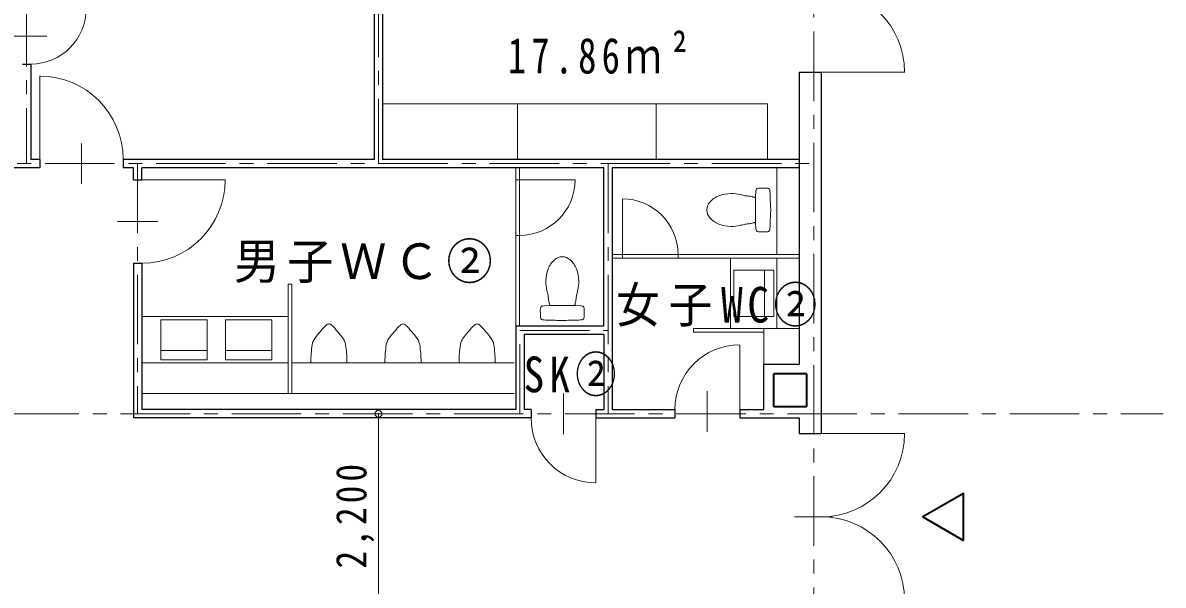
# Model space of a CAD drawing. Units: millimetres at full size; details may follow other scales. Extents: x -57346 to 60518, y -42813 to 41849.
# Drawn here: x -13706 to -1393, y -8794 to -2724 of the extents above; entities that cross this region are included whole.
import ezdxf

# ---------------------------------------------------------------- set-up
doc = ezdxf.new("R2010")
doc.units = ezdxf.units.MM
doc.header["$LTSCALE"] = 150
doc.header["$PDMODE"] = 32
doc.header["$PDSIZE"] = 75
doc.linetypes.add('CHAIN1', pattern=[8, 5, -1, 1, -1])
for name, color, linetype, lineweight in [('1-1_極細線', 4, 'Continuous', 9), ('1-2_細線', 7, 'Continuous', 18), ('1-3_中線', 3, 'Continuous', 25), ('1-4_太線', 2, 'Continuous', 35), ('1-8_ﾊｯﾁﾝｸﾞ', 4, 'Continuous', 9), ('1-A_中芯線', 4, 'CHAIN1', 9), ('1-D_文字', 4, 'Continuous', 9), ('1-E_寸法', 4, 'Continuous', 9)]:
    doc.layers.add(name, color=color, linetype=linetype, lineweight=lineweight)
doc.styles.add('ＭＳ ゴシック', font='')
doc.styles.get('ＭＳ ゴシック').set_extended_font_data('MS Gothic')

msp = doc.modelspace()

# ---------------------------------------------------------------- linework, layer by layer
at = {"layer": '1-1_極細線'}
for p, q in [((-13447.2, -2868.8), (-13884.7, -2868.8)), ((-13522.2, -3296.7), (-13522.2, -4198.8)), ((-4182.8, -3256.3), (-5084.9, -3256.3)), ((-13072.2, -4025), (-13072.2, -4462.6)), ((-11518.8, -4418.8), (-12420.9, -4418.8)), ((-12247.2, -4868.8), (-12684.7, -4868.8)), ((-6065.9, -6023.8), (-6065.9, -5263.8)), ((-6028.6, -5393.8), (-6028.6, -5893.8)), ((-6028.6, -5393.8), (-5598.6, -5393.8)), ((-5698.6, -5893.8), (-5698.6, -5393.8)), ((-5598.6, -5893.8), (-5598.6, -5393.8)), ((-12420.9, -5893.8), (-10840.9, -5893.8)), ((-6028.6, -5893.8), (-5598.6, -5893.8)), ((-11715.9, -5931.1), (-12215.9, -5931.1)), ((-12215.9, -5931.1), (-12215.9, -6361.1)), ((-11715.9, -5931.1), (-11715.9, -6361.1)), ((-11015.9, -5931.1), (-11515.9, -5931.1)), ((-11515.9, -5931.1), (-11515.9, -6361.1)), ((-11015.9, -5931.1), (-11015.9, -6361.1)), ((-12215.9, -6261.1), (-11715.9, -6261.1)), ((-11515.9, -6261.1), (-11015.9, -6261.1)), ((-5965.9, -6198.8), (-5965.9, -6898.8)), ((-12420.9, -6393.8), (-10840.9, -6393.8)), ((-12215.9, -6361.1), (-11715.9, -6361.1)), ((-11515.9, -6361.1), (-11015.9, -6361.1)), ((-10800.9, -6393.8), (-8400.9, -6393.8)), ((-7868.4, -7162.6), (-7868.4, -6725)), ((-6315.9, -6700), (-6315.9, -7137.6)), ((-7518.4, -7688.8), (-7518.4, -6988.8)), ((-4182.8, -7156.3), (-5084.9, -7156.3)), ((-4966.2, -8056.3), (-5373.5, -8056.3))]:
    msp.add_line(p, q, dxfattribs=at)
for centre, radius, start, end in [((-5084.9, -3256.3), 900, 0, 90), ((-13620.9, -2568.8), 600, 270, 0), ((-13522.2, -4198.8), 900, 0, 90), ((-12420.9, -4418.8), 900, 270, 0), ((-5965.9, -6898.8), 700, 90, 180), ((-7518.4, -6988.8), 700, 180, 270), ((-5084.9, -7156.3), 900, 270, 0), ((-5084.9, -8956.3), 900, 0, 90)]:
    msp.add_arc(centre, radius, start, end, dxfattribs=at)
at = {"layer": '1-2_細線'}
for p, q in [((-8383.4, -4288.8), (-8383.4, -5998.8)), ((-8343.4, -4288.8), (-8343.4, -5998.8)), ((-5565.9, -4288.8), (-5565.9, -5223.8)), ((-8383.4, -4418.8), (-7743.4, -4418.8)), ((-7231.5, -4623.8), (-7231.5, -5263.8)), ((-8343.4, -5018.8), (-8383.4, -5018.8)), ((-7340.9, -5223.8), (-5323.4, -5223.8)), ((-7340.9, -5263.8), (-5323.4, -5263.8)), ((-6631.5, -5223.8), (-6631.5, -5263.8)), ((-5565.9, -5263.8), (-5565.9, -6023.8)), ((-10840.9, -5543.8), (-10800.9, -5543.8)), ((-10840.9, -5543.8), (-10840.9, -6723.8)), ((-10800.9, -5543.8), (-10800.9, -6723.8)), ((-6465.9, -6023.8), (-6465.9, -6063.8)), ((-6465.9, -6023.8), (-5323.4, -6023.8)), ((-5703.4, -6406.3), (-5703.4, -6023.8)), ((-6465.9, -6063.8), (-5703.4, -6063.8)), ((-12420.9, -6723.8), (-8400.9, -6723.8))]:
    msp.add_line(p, q, dxfattribs=at)
for centre, start, end in [((-8343.4, -4418.8), 270, 0), ((-7231.5, -5223.8), 0, 90)]:
    msp.add_arc(centre, 600, start, end, dxfattribs=at)
at = {"layer": '1-3_中線'}
for p, q in [((-9910.9, -243.8), (-9910.9, -4198.8)), ((-9820.9, -488.8), (-9820.9, -4198.8)), ((-13710.9, -3168.8), (-13620.9, -3168.8)), ((-13620.9, -3168.8), (-13620.9, -4198.8)), ((-5323.4, -3256.3), (-5323.4, -6406.3)), ((-5323.4, -3256.3), (-5084.9, -3256.3)), ((-5084.9, -3256.3), (-5084.9, -7156.3)), ((-13522.2, -4288.8), (-14710.9, -4288.8)), ((-13522.2, -4198.8), (-13620.9, -4198.8)), ((-13522.2, -4198.8), (-13522.2, -4288.8)), ((-12622.2, -4198.8), (-12622.2, -4288.8)), ((-9910.9, -4198.8), (-12622.2, -4198.8)), ((-12510.9, -4288.8), (-12622.2, -4288.8)), ((-12510.9, -4418.8), (-12510.9, -4288.8)), ((-12420.9, -4418.8), (-12420.9, -4288.8)), ((-7430.9, -4288.8), (-12420.9, -4288.8)), ((-5323.4, -4198.8), (-9820.9, -4198.8)), ((-7430.9, -5998.8), (-7430.9, -4288.8)), ((-5323.4, -4288.8), (-7340.9, -4288.8)), ((-7340.9, -4288.8), (-7340.9, -6898.8)), ((-12510.9, -4418.8), (-12420.9, -4418.8)), ((-12510.9, -5318.8), (-12510.9, -6988.8)), ((-7430.9, -5998.8), (-8383.4, -5998.8)), ((-8383.4, -5998.8), (-8383.4, -6898.8)), ((-7430.9, -6088.8), (-8293.4, -6088.8)), ((-8293.4, -6088.8), (-8293.4, -6898.8)), ((-7430.9, -6088.8), (-7430.9, -6898.8)), ((-8218.4, -6988.8), (-12510.9, -6988.8)), ((-8383.4, -6898.8), (-12420.9, -6898.8)), ((-8218.4, -6898.8), (-8293.4, -6898.8)), ((-8218.4, -6898.8), (-8218.4, -6988.8)), ((-7518.4, -6898.8), (-7518.4, -6988.8)), ((-7518.4, -6898.8), (-7430.9, -6898.8)), ((-7518.4, -6988.8), (-6665.9, -6988.8)), ((-7340.9, -6898.8), (-6665.9, -6898.8)), ((-6665.9, -6898.8), (-6665.9, -6988.8)), ((-5965.9, -6898.8), (-5703.4, -6898.8)), ((-5965.9, -6898.8), (-5965.9, -6988.8)), ((-5965.9, -6988.8), (-5323.4, -6988.8)), ((-5323.4, -6988.8), (-5323.4, -7156.3)), ((-5323.4, -7156.3), (-5084.9, -7156.3))]:
    msp.add_line(p, q, dxfattribs=at)
for points in [[(-12510.9, -5318.8), (-12420.9, -5318.8), (-12420.9, -6898.8)], [(-5703.4, -6898.8), (-5703.4, -6406.3), (-5323.4, -6406.3)]]:
    msp.add_lwpolyline(points, dxfattribs=at)
at = {"layer": '1-4_太線'}
for p, q in [((-5595.9, -6863.8), (-5595.9, -6513.8)), ((-5245.9, -6513.8), (-5595.9, -6513.8)), ((-5245.9, -6513.8), (-5245.9, -6863.8)), ((-5595.9, -6863.8), (-5245.9, -6863.8))]:
    msp.add_line(p, q, dxfattribs=at)
msp.add_lwpolyline([(-3547.7, -8309.9), (-3547.7, -7802.7), (-3986.9, -8056.3)], close=True, dxfattribs=at)
at = {"layer": '1-8_ﾊｯﾁﾝｸﾞ'}
for p, q in [((-9820.9, -3598.8), (-9820.9, -4198.8)), ((-8365.9, -3598.8), (-8365.9, -4198.8)), ((-6865.9, -3598.8), (-6865.9, -4198.8)), ((-9820.9, -4198.8), (-5665.9, -4198.8)), ((-10595.9, -6393.8), (-10205.9, -6393.8)), ((-9795.9, -6393.8), (-9405.9, -6393.8)), ((-8995.9, -6393.8), (-8605.9, -6393.8))]:
    msp.add_line(p, q, dxfattribs=at)
at = {"layer": '1-8_ﾊｯﾁﾝｸﾞ', "color": 7, "lineweight": 18}
for p, q in [((-5790.5, -4539.1), (-5791.1, -4547.4)), ((-5638.8, -4547.4), (-5639.4, -4539.1)), ((-5906.8, -4591.9), (-5904.9, -4592)), ((-5904.9, -4592), (-5894.5, -4592.2)), ((-5894.5, -4592.2), (-5884.8, -4592.5)), ((-5884.8, -4592.5), (-5874.3, -4593.3)), ((-5874.3, -4593.3), (-5862.8, -4594.7)), ((-5862.8, -4594.7), (-5851.4, -4596.4)), ((-5851.4, -4596.4), (-5841.1, -4598.4)), ((-5841.1, -4598.4), (-5831.6, -4600.6)), ((-5831.6, -4600.6), (-5819.7, -4603.7)), ((-5819.7, -4603.7), (-5818.9, -4603.9)), ((-5818.9, -4603.9), (-5817.9, -4604.2)), ((-5817.9, -4604.2), (-5816.9, -4604.4)), ((-5816.9, -4604.4), (-5815.7, -4604.7)), ((-5815.7, -4604.7), (-5814.5, -4605.1)), ((-5814.5, -4605.1), (-5813.2, -4605.4)), ((-5813.2, -4605.4), (-5811.9, -4605.7)), ((-5811.9, -4605.7), (-5810.5, -4606.1)), ((-5810.5, -4606.1), (-5809.1, -4606.5)), ((-5809.1, -4606.5), (-5807.7, -4606.8)), ((-5807.7, -4606.8), (-5806.4, -4607.1)), ((-5806.4, -4607.1), (-5805, -4607.5)), ((-5805, -4607.5), (-5797.9, -4609.1)), ((-5797.9, -4609.1), (-5793.7, -4609.9)), ((-5906.8, -4895.7), (-5904.9, -4895.7)), ((-5905.4, -4895.8), (-5904.9, -4895.7)), ((-5904.9, -4895.7), (-5894.5, -4895.5)), ((-5894.5, -4895.5), (-5884.8, -4895.1)), ((-5884.8, -4895.1), (-5874.3, -4894.3)), ((-5874.3, -4894.3), (-5862.8, -4892.9)), ((-5862.8, -4892.9), (-5851.4, -4891.2)), ((-5851.4, -4891.2), (-5841.1, -4889.2)), ((-5841.1, -4889.2), (-5831.6, -4887)), ((-5831.6, -4887), (-5819.7, -4884)), ((-5819.7, -4884), (-5818.9, -4883.8)), ((-5818.9, -4883.8), (-5817.9, -4883.5)), ((-5817.9, -4883.5), (-5816.9, -4883.2)), ((-5816.9, -4883.2), (-5815.7, -4882.9)), ((-5815.7, -4882.9), (-5814.5, -4882.6)), ((-5814.5, -4882.6), (-5813.2, -4882.2)), ((-5813.2, -4882.2), (-5811.9, -4881.9)), ((-5811.9, -4881.9), (-5810.5, -4881.6)), ((-5810.5, -4881.6), (-5809.1, -4881.2)), ((-5809.1, -4881.2), (-5807.7, -4880.9)), ((-5807.7, -4880.9), (-5806.4, -4880.5)), ((-5806.4, -4880.5), (-5805, -4880.2)), ((-5805, -4880.2), (-5797.9, -4878.6)), ((-5797.9, -4878.6), (-5793.7, -4877.8)), ((-5791.1, -4940.3), (-5790.5, -4948.6)), ((-5703.4, -4981.1), (-5667, -4980.6)), ((-5639.4, -4948.6), (-5638.8, -4940.3)), ((-8032.8, -5662.5), (-8032.8, -5664.4)), ((-7729, -5662.5), (-7729.1, -5664.4)), ((-8077.4, -5778.2), (-8085.7, -5778.8)), ((-8032.9, -5663.9), (-8032.8, -5664.4)), ((-8032.8, -5664.4), (-8032.6, -5674.8)), ((-8032.6, -5674.8), (-8032.2, -5684.6)), ((-8032.2, -5684.6), (-8031.4, -5695.1)), ((-8031.4, -5695.1), (-8030.1, -5706.5)), ((-8030.1, -5706.5), (-8028.3, -5717.9)), ((-8028.3, -5717.9), (-8026.3, -5728.2)), ((-8026.3, -5728.2), (-8024.1, -5737.7)), ((-8024.1, -5737.7), (-8021.1, -5749.6)), ((-8021.1, -5749.6), (-8020.9, -5750.5)), ((-8020.9, -5750.5), (-8020.6, -5751.4)), ((-8020.6, -5751.4), (-8020.3, -5752.5)), ((-8020.3, -5752.5), (-8020, -5753.6)), ((-8020, -5753.6), (-8019.7, -5754.8)), ((-8019.7, -5754.8), (-8019.4, -5756.1)), ((-8019.4, -5756.1), (-8019, -5757.4)), ((-8019, -5757.4), (-8018.7, -5758.8)), ((-8018.7, -5758.8), (-8018.3, -5760.2)), ((-8018.3, -5760.2), (-8018, -5761.6)), ((-8018, -5761.6), (-8017.6, -5763)), ((-8017.6, -5763), (-8017.3, -5764.4)), ((-8017.3, -5764.4), (-8015.7, -5771.4)), ((-8015.7, -5771.4), (-8014.9, -5775.6)), ((-7746.2, -5771.4), (-7747, -5775.6)), ((-7744.6, -5764.4), (-7746.2, -5771.4)), ((-7744.2, -5763), (-7744.6, -5764.4)), ((-7743.9, -5761.6), (-7744.2, -5763)), ((-7743.6, -5760.2), (-7743.9, -5761.6)), ((-7743.2, -5758.8), (-7743.6, -5760.2)), ((-7742.9, -5757.4), (-7743.2, -5758.8)), ((-7742.5, -5756.1), (-7742.9, -5757.4)), ((-7742.2, -5754.8), (-7742.5, -5756.1)), ((-7741.8, -5753.6), (-7742.2, -5754.8)), ((-7741.5, -5752.5), (-7741.8, -5753.6)), ((-7741.3, -5751.4), (-7741.5, -5752.5)), ((-7741, -5750.5), (-7741.3, -5751.4)), ((-7740.8, -5749.6), (-7741, -5750.5)), ((-7737.7, -5737.7), (-7740.8, -5749.6)), ((-7735.5, -5728.2), (-7737.7, -5737.7)), ((-7733.5, -5717.9), (-7735.5, -5728.2)), ((-7731.8, -5706.5), (-7733.5, -5717.9)), ((-7730.4, -5695.1), (-7731.8, -5706.5)), ((-7729.6, -5684.6), (-7730.4, -5695.1)), ((-7729.3, -5674.8), (-7729.6, -5684.6)), ((-7729.1, -5664.4), (-7729.3, -5674.8)), ((-7676.2, -5778.8), (-7684.5, -5778.2)), ((-8118.2, -5865.9), (-8117.7, -5902.3)), ((-8085.7, -5930), (-8077.4, -5930.5)), ((-7684.5, -5930.5), (-7676.2, -5930))]:
    msp.add_line(p, q, dxfattribs=at)
at = {"layer": '1-8_ﾊｯﾁﾝｸﾞ'}
msp.add_lwpolyline([(-9820.9, -3598.8), (-5665.9, -3598.8), (-5665.9, -4198.8)], dxfattribs=at)
at = {"layer": '1-8_ﾊｯﾁﾝｸﾞ', "color": 7, "lineweight": 18}
for points in [[(-5748.7, -4981.2), (-5735.5, -4981.2), (-5703.4, -4981.1)], [(-8118.3, -5820.7), (-8118.3, -5833.8), (-8118.2, -5865.9)]]:
    msp.add_lwpolyline(points, dxfattribs=at)
at = {"layer": '1-8_ﾊｯﾁﾝｸﾞ'}
for centre, radius, start, end in [((-9580.3, -6833.6), 1200, 135.02824, 144.48076), ((-10400.9, -6013.8), 40, 90, 135.02824), ((-10400.9, -6013.8), 40, 44.97176, 90), ((-11221.6, -6833.6), 1200, 35.51924, 44.97176), ((-8780.3, -6833.6), 1200, 135.02824, 144.48076), ((-9600.9, -6013.8), 40, 90, 135.02824), ((-9600.9, -6013.8), 40, 44.97176, 90), ((-10421.6, -6833.6), 1200, 35.51924, 44.97176), ((-7980.3, -6833.6), 1200, 135.02824, 144.48076), ((-8800.9, -6013.8), 40, 90, 135.02824), ((-8800.9, -6013.8), 40, 44.97176, 90), ((-9621.6, -6833.6), 1200, 35.51924, 44.97176), ((-10443, -6217.8), 140, 144.48076, 163.19604), ((-10358.8, -6217.8), 140, 16.80396, 35.51924), ((-9643, -6217.8), 140, 144.48076, 163.19604), ((-9558.8, -6217.8), 140, 16.80396, 35.51924), ((-8843, -6217.8), 140, 144.48076, 163.19604), ((-8758.8, -6217.8), 140, 16.80396, 35.51924), ((-9345.9, -6386.6), 1250, 171.25194, 175.70778), ((-10443, -6217.8), 140, 163.19604, 171.25194), ((-10358.8, -6217.8), 140, 8.74806, 16.80396), ((-11455.9, -6386.6), 1250, 4.29222, 8.74806), ((-8545.9, -6386.6), 1250, 171.25194, 175.70778), ((-9643, -6217.8), 140, 163.19604, 171.25194), ((-9558.8, -6217.8), 140, 8.74806, 16.80396), ((-10655.9, -6386.6), 1250, 4.29222, 8.74806), ((-7745.9, -6386.6), 1250, 171.25194, 175.70778), ((-8843, -6217.8), 140, 163.19604, 171.25194), ((-8758.8, -6217.8), 140, 8.74806, 16.80396), ((-9855.9, -6386.6), 1250, 4.29222, 8.74806), ((-9345.9, -6386.6), 1250, 176.71644, 180.32891), ((-9345.9, -6386.6), 1250, 175.70778, 176.71644), ((-11455.9, -6386.6), 1250, 3.28356, 4.29222), ((-11455.9, -6386.6), 1250, 359.67109, 3.28356), ((-8545.9, -6386.6), 1250, 176.71644, 180.32891), ((-8545.9, -6386.6), 1250, 175.70778, 176.71644), ((-10655.9, -6386.6), 1250, 3.28356, 4.29222), ((-10655.9, -6386.6), 1250, 359.67109, 3.28356), ((-7745.9, -6386.6), 1250, 176.71644, 180.32891), ((-7745.9, -6386.6), 1250, 175.70778, 176.71644), ((-9855.9, -6386.6), 1250, 3.28356, 4.29222), ((-9855.9, -6386.6), 1250, 359.67109, 3.28356)]:
    msp.add_arc(centre, radius, start, end, dxfattribs=at)
at = {"layer": '1-8_ﾊｯﾁﾝｸﾞ', "color": 7, "lineweight": 18}
for centre, major_axis, start_param, end_param in [((-1795.9, -4743.8), (-4000.1, 0), 6.2340569, 6.3323134), ((-5731, -4544.6), (-59.8, 0), 5.8692638, 6.1916043), ((-5760.9, -4536.7), (-29.6, 0), 4.7784021, 5.706546), ((-5715, -8769.9), (-4263.1, 0), 4.7011491, 4.7236286), ((-5669, -4536.7), (-29.6, 0), 3.7182317, 4.6463756), ((-5698.9, -4544.6), (-59.8, 0), 3.2331734, 3.5555139), ((-9634, -4743.8), (-4000.1, 0), 3.1515931, 3.1907208), ((-6191.9, -4743.8), (-128, 0), 5.56822, 6.9981503), ((-6099.8, -4823.8), (-250, 0), 5.083346, 5.56822), ((-6059.9, -4926.3), (-360, 0), 4.7122817, 5.083346), ((-6059.9, -5031.2), (-464.8, 0), 4.4879644, 4.7123472), ((-6102.7, -5218.5), (-657, 0), 4.4067223, 4.4880059), ((-9634, -4743.8), (-4000.1, 0), 3.0924643, 3.1317813), ((-5880.9, -4743.8), (-250, 0), 3.1940359, 3.3022391), ((-5880.9, -4743.8), (-250, 0), 2.9809534, 3.0891492), ((-5880.9, -4743.8), (-250, 0), 3.1415927, 3.1940359), ((-5880.9, -4743.8), (-250, 0), 3.0891492, 3.1415927), ((-6099.8, -4663.8), (-250, 0), 0.714965, 1.199839), ((-6059.9, -4561.3), (-360, 0), 1.199839, 1.5709034), ((-6059.9, -4456.5), (-464.8, 0), 1.5708379, 1.7952206), ((-6102.7, -4269.1), (-657, 0), 1.7951791, 1.8757506), ((-5731, -4943.1), (-59.8, 0), 0.0915808, 0.4139213), ((-5760.9, -4951), (-29.6, 0), 0.5766391, 1.504783), ((-5744.2, -4698.7), (-282.5, 0), 1.5047952, 1.5550911), ((-5669, -4951), (-29.6, 0), 1.6368094, 2.5649533), ((-5698.9, -4943.1), (-59.8, 0), 2.7276711, 3.0500116), ((-7800.9, -5469.5), (0, 250), 0.714965, 1.199839), ((-7880.9, -5377.4), (0, 128), 5.56822, 6.9981503), ((-7960.9, -5469.5), (0, 250), 5.083346, 5.56822), ((-7698.4, -5509.4), (0, 360), 1.199839, 1.5709034), ((-8063.4, -5509.4), (0, 360), 4.7122817, 5.083346), ((-7593.6, -5509.4), (0, 464.8), 1.5708379, 1.7952206), ((-8168.3, -5509.4), (0, 464.8), 4.4879644, 4.7123472), ((-7406.2, -5466.7), (0, 657), 1.7951791, 1.8757506), ((-8355.6, -5466.7), (0, 657), 4.4067223, 4.4880059), ((-8088.1, -5808.4), (0, 29.6), 0.5766391, 1.504783), ((-8080.2, -5838.4), (0, 59.8), 0.0915808, 0.4139213), ((-7880.9, -9773.5), (0, 4000.1), 6.2340569, 6.3323134), ((-7681.7, -5838.4), (0, 59.8), 5.8692638, 6.1916043), ((-7673.8, -5808.4), (0, 29.6), 4.7784021, 5.706546), ((-7835.8, -5825.1), (0, 282.5), 1.5047952, 1.5550911), ((-8088.1, -5900.3), (0, 29.6), 1.6368094, 2.5649533), ((-7673.8, -5900.3), (0, 29.6), 3.7182317, 4.6463756), ((-11907, -5854.4), (0, 4263.1), 4.7011491, 4.7236286), ((-8080.2, -5870.4), (0, 59.8), 2.7276711, 3.0500116), ((-7880.9, -1935.3), (0, 4000.1), 3.0924643, 3.1317813), ((-7880.9, -5688.4), (0, 250), 2.9809534, 3.0891492), ((-7880.9, -5688.4), (0, 250), 3.0891492, 3.1415927), ((-7880.9, -5688.4), (0, 250), 3.1415927, 3.1940359), ((-7880.9, -5688.4), (0, 250), 3.1940359, 3.3022391), ((-7880.9, -1935.3), (0, 4000.1), 3.1515931, 3.1907208), ((-7681.7, -5870.4), (0, 59.8), 3.2331734, 3.5555139)]:
    msp.add_ellipse(centre, major_axis=major_axis, ratio=0.9999, start_param=start_param, end_param=end_param, dxfattribs=at)
at = {"layer": '1-A_中芯線'}
for p, q in [((-5165.9, 19981.9), (-5165.9, -21867.6)), ((-9865.9, 6056.2), (-9865.9, -4243.8)), ((-13665.9, -2443.8), (-13665.9, -4243.8)), ((-14665.9, -4243.8), (-5165.9, -4243.8)), ((-12465.9, -4243.8), (-12465.9, -6943.8)), ((-7385.9, -4243.8), (-7385.9, -6943.8)), ((-8338.4, -6943.8), (-8338.4, -6043.8)), ((-8338.4, -6043.8), (-7385.9, -6043.8)), ((-49849.9, -6943.8), (-1393.2, -6943.8))]:
    msp.add_line(p, q, dxfattribs=at)
at = {"layer": '1-E_寸法'}
msp.add_line((-9865.7, -9143.8), (-9865.7, -6943.8), dxfattribs=at)
at = {"layer": '1-E_寸法', "color": 2}
msp.add_point((-9865.7, -6943.8), dxfattribs=at)

# ---------------------------------------------------------------- texts
at = {"layer": '1-D_文字', "color": 7, "char_height": 384.9, "attachment_point": 7, "style": 'ＭＳ ゴシック'}
for s, insert in [('\\T1.29;\\W0.75;17.86ｍ²', (-8469.2, -3276.7)), ('\\T1.15;\\W0.95;男子ＷＣ②', (-11425.9, -5535)), ('\\T1.2;\\W0.9;女子WC②', (-7301.1, -6004.2)), ('\\T1.25;\\W0.85;SK②', (-8298.4, -6756.3))]:
    msp.add_mtext(s, dxfattribs=dict(at, insert=insert))
at = {"layer": '1-E_寸法', "color": 7, "insert": (-9910.7, -8613.8), "char_height": 329.9, "attachment_point": 7, "rotation": 90, "style": 'ＭＳ ゴシック'}
msp.add_mtext('\\T1.23;\\W0.85;2,200', dxfattribs=at)

doc.saveas('drawing.dxf')
